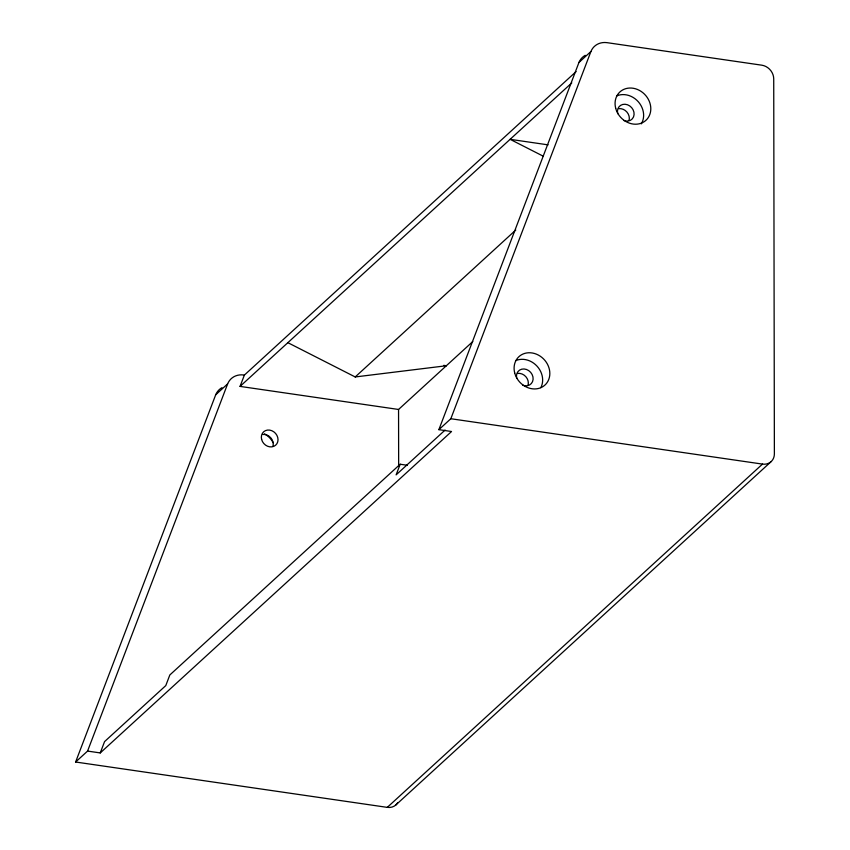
<?xml version="1.0" encoding="UTF-8"?>
<svg xmlns="http://www.w3.org/2000/svg" width="850" height="850" viewBox="0 0 850 850"><rect width="100%" height="100%" fill="white"/><g stroke="black" fill="none" stroke-linecap="round" stroke-linejoin="round"><path stroke-width="1.27" d="M397.587 802.91A12.835 11.082 47.5 0 1 387.281 807.372L75.618 762.014L215.698 394.804A18.828 16.256 47.5 0 1 221.967 387.664M75.618 762.014L87.571 751.081L227.641 383.871A18.828 16.256 47.5 0 1 243.61 374.978L244.375 375.094L576.109 71.581M87.571 751.081L100.247 752.93L104.561 741.614L165.771 685.61L169.83 674.974L400.18 464.238L407.32 465.279M472.791 341.551L398.554 409.466L240.061 386.399L244.375 375.094M400.18 464.238L396.121 474.863L445.092 430.058M100.247 752.93L451.552 431.513L438.876 429.664L578.956 62.464A18.828 16.256 47.5 0 1 585.225 55.324M438.876 429.664L450.829 418.731L590.899 51.531A18.828 16.256 47.5 0 1 606.868 42.638L761.791 65.184A12.835 11.082 47.5 0 1 773.723 78.859L774.382 453.889A12.835 11.082 47.5 0 1 762.492 464.1L387.281 807.372M215.698 394.804L227.641 383.871M578.956 62.464L590.899 51.531M240.061 386.399L571.784 82.896M287.853 342.667L355.204 376.954L515.78 230.042M395.696 805.109L770.907 461.826M355.204 376.954L446.356 365.744L443.732 365.362M548.101 144.861L510.117 139.326L543.192 156.166M450.829 418.731L762.492 464.1M398.554 409.466L398.661 466.459M262.735 434.456A8.989 7.756 47.5 0 1 272.967 446.176M516.736 378.399A8.989 7.756 47.5 0 1 524.046 368.974A8.989 7.756 47.5 0 1 533.099 379.344A8.989 7.756 47.5 0 1 522.644 385.167M517.841 373.394A8.989 7.756 47.5 0 1 528.062 385.114M515.833 360.591A19.253 16.617 47.5 0 1 536.987 366.116A19.253 16.617 47.5 0 1 540.823 387.664M617.727 113.677A8.989 7.756 47.5 0 1 625.037 104.252A8.989 7.756 47.5 0 1 634.079 114.623A8.989 7.756 47.5 0 1 623.624 120.445M618.821 108.662A8.989 7.756 47.5 0 1 629.053 120.392M616.813 95.869A19.253 16.617 47.5 0 1 638.382 101.851A19.253 16.617 47.5 0 1 641.261 123.887M264.541 433.851A19.253 16.617 47.5 0 1 273.19 442.701M261.63 439.461A8.989 7.756 47.5 0 0 275.591 445.241A8.989 7.756 47.5 0 0 271.83 430.706A8.989 7.756 47.5 0 0 261.63 439.461M514.707 372.969A19.253 16.617 47.5 0 0 544.616 385.358A19.253 16.617 47.5 0 0 536.552 354.216A19.253 16.617 47.5 0 0 514.707 372.969M615.687 108.248A19.253 16.617 47.5 0 0 645.596 120.626A19.253 16.617 47.5 0 0 637.532 89.494A19.253 16.617 47.5 0 0 615.687 108.248"/></g></svg>
